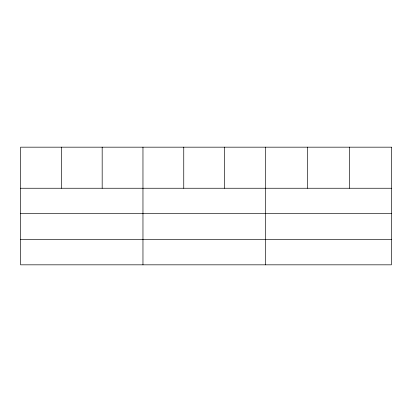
<?xml version="1.0" encoding="UTF-8"?>
<svg xmlns="http://www.w3.org/2000/svg" width="412" height="412" viewBox="0 0 412 412"><rect width="100%" height="100%" fill="white"/><g stroke="black" fill="none" stroke-linecap="round" stroke-linejoin="round"><path stroke-width="0.62" d="M20.6 188.248L391.4 188.248M20.6 213.519L391.4 213.519M20.6 239.557L391.4 239.557M349.376 147.172L349.376 188.248M307.352 147.172L307.352 188.248M265.328 147.172L265.328 264.828M224.54 147.172L224.54 188.248M183.752 147.172L183.752 188.248M142.964 147.172L142.964 264.828M102.176 147.172L102.176 188.248M61.388 147.172L61.388 188.248M391.4 147.172L20.6 147.172L20.6 264.828L391.4 264.828L391.4 147.172"/></g></svg>
